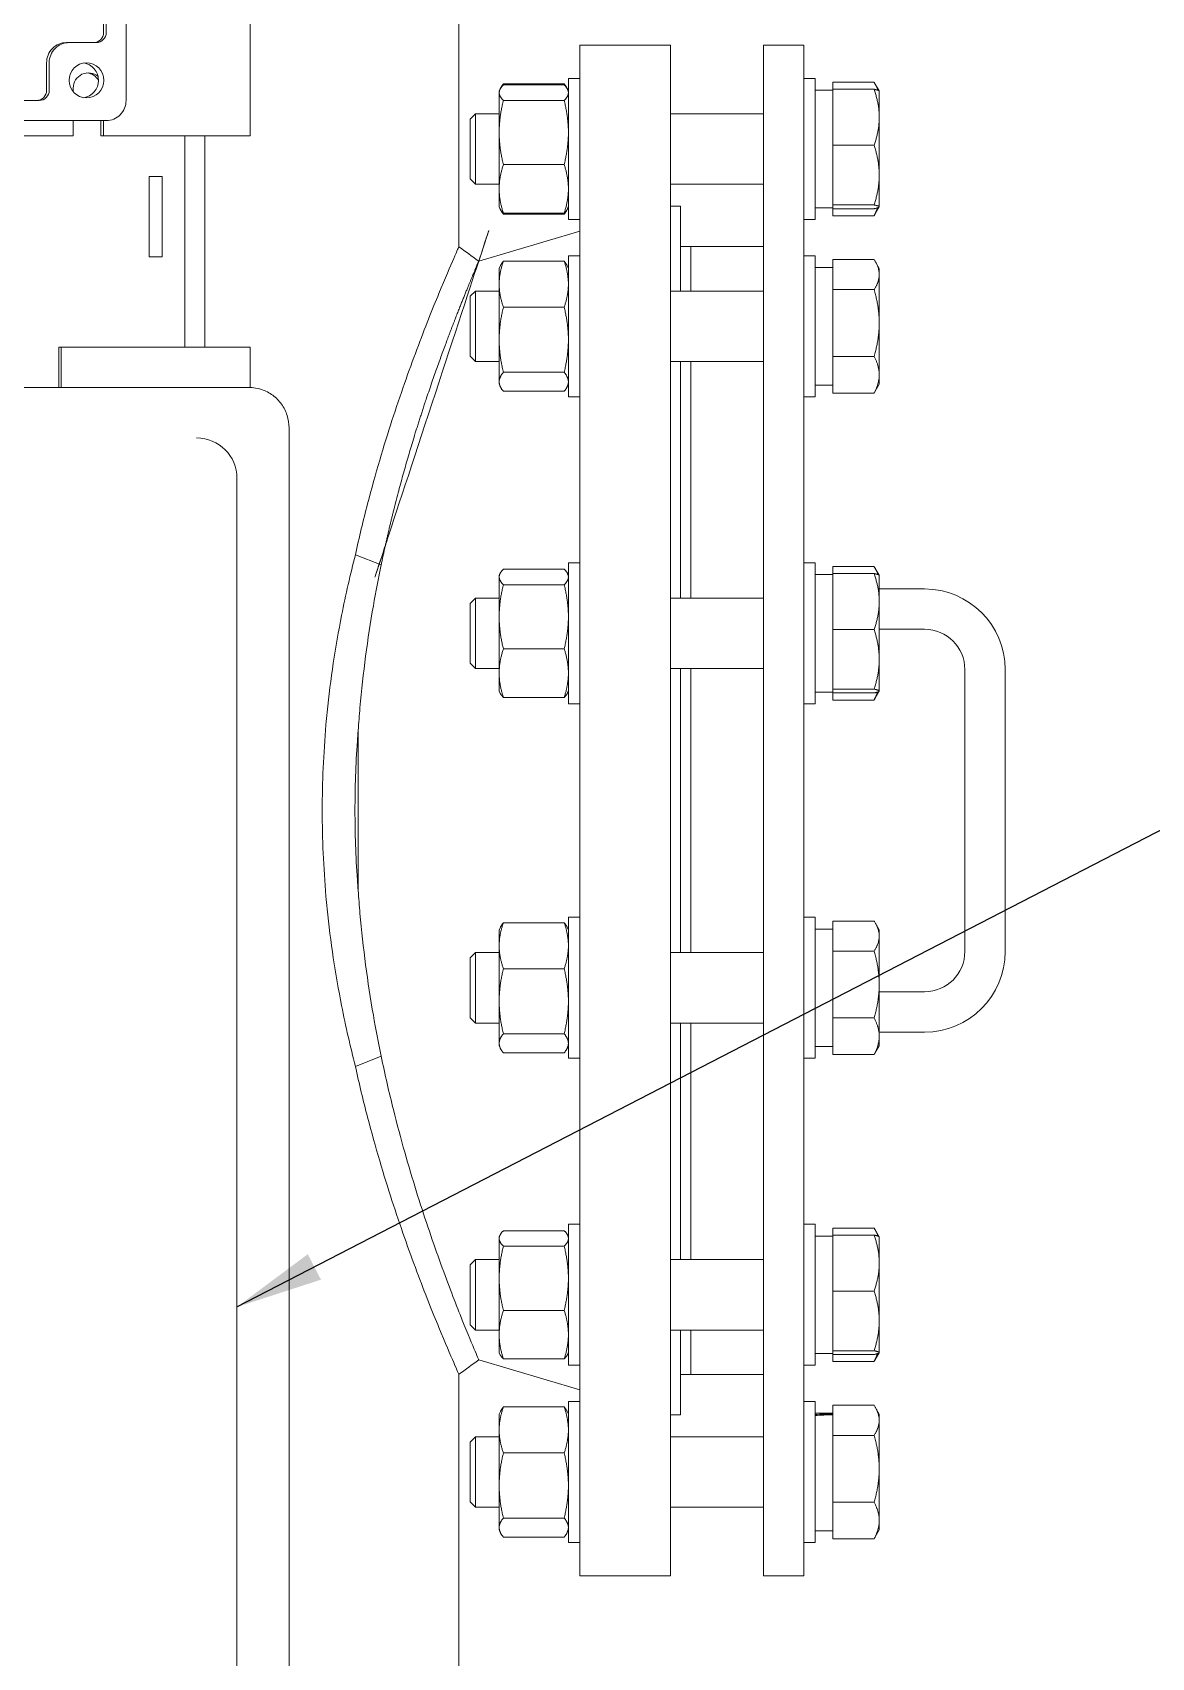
# Model space of a CAD drawing. Header units: inches. Extents: x 14 to 368, y 5 to 236.
# Drawn here: x 83.44 to 97.33, y 79.06 to 99.23 of the extents above; entities that cross this region are included whole.
import ezdxf

# ---------------------------------------------------------------- set-up
doc = ezdxf.new("R2010")
doc.units = ezdxf.units.IN
doc.header["$LTSCALE"] = 11
doc.header["$MEASUREMENT"] = 0
doc.layers.add('Symbol', color=7, linetype='Continuous', lineweight=25)
doc.layers.add('Visible (ANSI)', color=7, linetype='Continuous', lineweight=50)
doc.styles.add('Standard D-E', font='arial.ttf')
doc.dimstyles.new('in [mm] D-E NeptuneBenson$7', dxfattribs={"dimscale": 11, "dimtxt": 0.15, "dimasz": 0.098425, "dimexe": 0.125, "dimexo": 0.063, "dimgap": 0.031496, "dimtad": 0, "dimtih": 1, "dimtoh": 1, "dimdec": 4, "dimrnd": 1e-08, "dimzin": 3, "dimdsep": 46, "dimlunit": 5, "dimtxsty": 'Standard D-E', "dimcen": 0.09, "dimdle": 0.393701, "dimclrd": 256, "dimclre": 256, "dimclrt": 256, "dimadec": 1, "dimazin": 1, "dimtfac": 1, "dimtofl": 0, "dimtmove": 0, "dimatfit": 3, "dimfxl": 1, "dimfrac": 1, "dimtolj": 1, "dimtzin": 4, "dimlwd": -1, "dimlwe": -1, "dimarcsym": 0})

msp = doc.modelspace()

# ---------------------------------------------------------------- linework, layer by layer
at = {"layer": 'Visible (ANSI)', "linetype": 'Continuous', "lineweight": 18}
for p, q in [((88.731663, 96.567523), (88.731663, 108.326201)), ((84.600661, 105.88301), (84.600661, 98.38301)), ((84.321866, 99.22676), (84.321866, 105.03926)), ((84.354425, 105.03926), (84.354425, 99.22676)), ((86.141377, 97.94551), (86.141377, 100.44551)), ((83.860271, 99.10176), (83.89283, 99.10176)), ((84.231324, 99.10176), (83.89283, 99.10176)), ((90.231408, 80.07051), (90.231408, 99.07051)), ((90.231408, 99.07051), (91.356408, 99.07051)), ((91.356408, 80.07051), (91.356408, 99.07051)), ((92.511408, 99.07051), (92.511408, 80.07051)), ((93.011408, 99.07051), (92.511408, 99.07051)), ((93.011408, 80.07051), (93.011408, 99.07051)), ((83.61407, 98.508045), (83.61407, 98.85176)), ((83.646629, 98.85176), (83.646629, 98.508045)), ((90.090783, 98.65588), (90.090783, 96.90588)), ((90.090783, 98.65588), (90.231408, 98.65588)), ((93.011408, 98.65588), (93.152033, 98.65588)), ((93.152033, 96.90588), (93.152033, 98.65588)), ((83.944801, 98.490522), (83.944801, 98.53551)), ((89.231783, 98.49988), (89.241241, 98.520162)), ((89.231783, 98.49988), (89.231783, 98.480154)), ((89.231783, 98.480154), (89.231783, 97.985662)), ((89.241241, 98.520162), (89.246269, 98.530946)), ((89.28365, 98.588332), (90.038915, 98.588332)), ((89.28365, 98.576723), (90.038915, 98.576723)), ((90.081325, 98.520162), (90.076296, 98.530946)), ((90.090783, 98.49988), (90.081325, 98.520162)), ((93.371033, 98.51038), (93.152033, 98.51038)), ((93.371033, 98.521779), (93.371033, 98.609514)), ((93.371033, 98.609514), (93.884961, 98.609514)), ((93.371033, 98.278999), (93.371033, 98.521779)), ((93.371033, 98.521779), (93.884961, 98.521779)), ((93.948503, 98.500764), (93.899286, 98.586009)), ((93.949158, 98.49963), (93.948503, 98.500764)), ((93.949158, 98.174611), (93.949158, 98.49963)), ((83.523528, 98.383045), (81.285219, 98.383045)), ((89.28365, 98.383584), (90.038915, 98.383584)), ((93.371033, 98.278999), (93.371033, 98.070224)), ((84.354459, 98.13301), (81.216301, 98.13301)), ((83.944801, 97.94551), (83.944801, 98.13301)), ((84.286469, 97.94551), (84.286469, 98.13301)), ((84.319028, 98.13301), (84.319028, 97.94551)), ((88.871033, 98.15223), (88.937186, 98.21838)), ((88.871033, 97.40953), (88.871033, 98.15223)), ((88.937186, 98.21838), (88.937186, 97.34338)), ((89.231783, 98.21838), (88.937186, 98.21838)), ((92.511408, 98.21838), (91.356408, 98.21838)), ((93.371033, 97.827443), (93.371033, 98.070224)), ((93.949158, 97.456993), (93.949158, 98.174611)), ((81.216301, 97.94551), (83.944801, 97.94551)), ((84.319028, 97.94551), (84.286469, 97.94551)), ((84.319028, 97.94551), (85.779848, 97.94551)), ((85.330211, 95.32051), (85.330211, 97.94551)), ((85.576413, 97.94551), (85.576413, 95.32051)), ((86.141377, 97.94551), (85.779848, 97.94551)), ((89.231783, 97.985662), (89.231783, 97.286388)), ((93.371033, 97.568381), (93.371033, 97.827443)), ((93.371033, 97.827443), (93.884961, 97.827443)), ((84.887139, 97.44051), (85.048816, 97.44051)), ((84.887139, 97.44051), (84.887139, 96.44051)), ((85.048816, 97.44051), (85.048816, 96.44051)), ((89.28365, 97.58774), (90.038915, 97.58774)), ((93.371033, 97.568381), (93.371033, 97.345605)), ((93.949158, 97.063262), (93.949158, 97.456993)), ((88.871033, 97.40953), (88.937186, 97.34338)), ((89.231783, 97.34338), (88.937186, 97.34338)), ((89.231783, 97.286388), (89.231783, 97.06188)), ((92.511408, 97.34338), (91.356408, 97.34338)), ((93.371033, 97.086543), (93.371033, 97.345605)), ((89.231783, 97.06188), (89.241241, 97.041597)), ((89.241241, 97.041597), (89.246269, 97.030814)), ((90.081325, 97.041597), (90.076296, 97.030814)), ((90.090783, 97.06188), (90.081325, 97.041597)), ((91.356408, 97.07051), (91.481408, 97.07051)), ((91.481408, 96.018418), (91.481408, 97.07051)), ((93.371033, 97.05138), (93.152033, 97.05138)), ((93.371033, 97.070262), (93.371033, 97.086543)), ((93.371033, 97.086543), (93.884961, 97.086543)), ((93.371033, 97.070262), (93.371033, 97.05138)), ((93.371033, 97.03998), (93.371033, 97.05138)), ((93.371033, 97.03998), (93.884961, 97.03998)), ((93.371033, 96.952246), (93.371033, 97.03998)), ((93.948503, 97.060996), (93.899286, 96.97575)), ((93.949158, 97.06213), (93.948503, 97.060996)), ((93.949158, 97.06213), (93.949158, 97.063262)), ((89.28365, 96.985036), (90.038915, 96.985036)), ((89.28365, 96.973428), (90.038915, 96.973428)), ((90.090783, 96.90588), (90.231408, 96.90588)), ((93.011408, 96.90588), (93.152033, 96.90588)), ((93.371033, 96.952246), (93.884961, 96.952246)), ((88.977962, 96.389034), (90.231408, 96.76051)), ((84.887139, 96.44051), (85.048816, 96.44051)), ((90.090783, 96.455918), (90.090783, 94.705918)), ((90.090783, 96.455918), (90.231408, 96.455918)), ((91.481408, 96.57051), (91.611408, 96.57051)), ((91.611408, 96.018418), (91.611408, 96.57051)), ((91.611408, 96.018418), (91.611408, 96.57051)), ((91.611408, 96.57051), (92.511408, 96.57051)), ((93.011408, 96.455918), (93.152033, 96.455918)), ((93.152033, 94.705918), (93.152033, 96.455918)), ((93.371033, 96.278782), (93.371033, 96.409552)), ((93.371033, 96.409552), (93.884961, 96.409552)), ((89.231783, 96.299918), (89.246269, 96.330984)), ((89.231783, 96.299918), (89.231783, 96.102875)), ((89.28365, 96.38837), (90.038915, 96.38837)), ((90.090783, 96.299918), (90.076296, 96.330984)), ((93.371033, 96.310418), (93.152033, 96.310418)), ((93.371033, 96.278782), (93.371033, 96.166329)), ((93.949158, 96.299668), (93.899286, 96.386047)), ((93.949158, 96.222556), (93.949158, 96.299668)), ((93.949158, 95.621243), (93.949158, 96.222556)), ((88.871033, 95.952268), (88.937186, 96.018418)), ((88.937186, 96.018418), (88.937186, 95.143418)), ((89.231783, 96.018418), (88.937186, 96.018418)), ((89.231783, 96.102875), (89.231783, 95.413654)), ((92.511408, 96.018418), (91.356408, 96.018418)), ((93.371033, 96.03556), (93.371033, 96.166329)), ((93.371033, 95.745821), (93.371033, 96.03556)), ((93.371033, 96.03556), (93.884961, 96.03556)), ((88.871033, 95.209568), (88.871033, 95.952268)), ((89.28365, 95.81738), (90.038915, 95.81738)), ((93.371033, 95.745821), (93.371033, 95.496665)), ((93.949158, 94.979605), (93.949158, 95.621243)), ((89.231783, 95.413654), (89.231783, 94.891697)), ((93.371033, 95.206926), (93.371033, 95.496665)), ((83.764521, 95.32051), (83.79708, 95.32051)), ((83.764521, 94.82051), (83.764521, 95.32051)), ((85.779848, 95.32051), (83.79708, 95.32051)), ((83.79708, 95.32051), (83.79708, 94.82051)), ((85.779848, 95.32051), (86.141377, 95.32051)), ((86.141377, 94.820323), (86.141377, 95.32051)), ((88.871033, 95.209568), (88.937186, 95.143418)), ((93.371033, 95.047957), (93.371033, 95.206926)), ((93.371033, 95.206926), (93.884961, 95.206926)), ((89.231783, 95.143418), (88.937186, 95.143418)), ((89.28365, 95.009928), (90.038915, 95.009928)), ((92.511408, 95.143418), (91.356408, 95.143418)), ((91.481408, 92.207972), (91.481408, 95.143418)), ((91.611408, 92.207972), (91.611408, 95.143418)), ((91.611408, 92.207972), (91.611408, 95.143418)), ((93.371033, 95.047957), (93.371033, 94.911253)), ((86.127804, 94.82051), (71.848091, 94.82051)), ((89.231783, 94.891697), (89.231783, 94.861918)), ((89.231783, 94.861918), (89.246269, 94.830852)), ((90.090783, 94.861918), (90.076296, 94.830852)), ((93.371033, 94.851418), (93.152033, 94.851418)), ((93.371033, 94.752284), (93.371033, 94.911253)), ((93.949158, 94.862168), (93.899286, 94.775788)), ((93.949158, 94.862168), (93.949158, 94.979605)), ((89.28365, 94.773466), (90.038915, 94.773466)), ((90.090783, 94.705918), (90.231408, 94.705918)), ((93.011408, 94.705918), (93.152033, 94.705918)), ((93.371033, 94.752284), (93.884961, 94.752284)), ((86.624006, 94.32051), (86.624006, 77.57051)), ((85.976022, 78.19551), (85.976022, 93.69551)), ((87.44643, 92.745455), (87.76708, 92.619633)), ((90.090783, 92.645472), (90.090783, 90.895472)), ((90.090783, 92.645472), (90.231408, 92.645472)), ((93.011408, 92.645472), (93.152033, 92.645472)), ((93.152033, 90.895472), (93.152033, 92.645472)), ((93.371033, 92.511372), (93.371033, 92.599106)), ((93.371033, 92.599106), (93.884961, 92.599106)), ((93.948503, 92.490356), (93.899286, 92.575602)), ((89.231783, 92.489472), (89.241241, 92.509755)), ((89.231783, 92.489472), (89.231783, 92.469746)), ((89.231783, 92.469746), (89.231783, 91.975254)), ((89.28365, 92.566316), (90.038915, 92.566316)), ((89.28365, 92.373176), (90.038915, 92.373176)), ((90.090783, 92.489472), (90.081325, 92.509755)), ((93.371033, 92.499972), (93.152033, 92.499972)), ((93.371033, 92.268591), (93.371033, 92.511372)), ((93.371033, 92.511372), (93.884961, 92.511372)), ((93.949158, 92.489222), (93.948503, 92.490356)), ((93.949158, 92.164203), (93.949158, 92.489222)), ((88.871033, 92.141822), (88.937186, 92.207972)), ((88.937186, 92.207972), (88.937186, 91.332972)), ((89.231783, 92.207972), (88.937186, 92.207972)), ((92.511408, 92.207972), (91.356408, 92.207972)), ((93.371033, 92.268591), (93.371033, 92.059816)), ((93.949158, 92.32051), (94.511408, 92.32051)), ((88.871033, 91.399122), (88.871033, 92.141822)), ((89.231783, 91.975254), (89.231783, 91.275981)), ((93.371033, 91.817035), (93.371033, 92.059816)), ((93.949158, 91.446586), (93.949158, 92.164203)), ((93.371033, 91.557974), (93.371033, 91.817035)), ((93.371033, 91.817035), (93.884961, 91.817035)), ((93.949158, 91.82051), (94.511408, 91.82051)), ((89.28365, 91.577333), (90.038915, 91.577333)), ((88.871033, 91.399122), (88.937186, 91.332972)), ((93.371033, 91.557974), (93.371033, 91.335198)), ((93.949158, 91.052854), (93.949158, 91.446586)), ((89.231783, 91.332972), (88.937186, 91.332972)), ((89.231783, 91.275981), (89.231783, 91.051472)), ((92.511408, 91.332972), (91.356408, 91.332972)), ((91.481408, 87.808048), (91.481408, 91.332972)), ((91.611408, 87.808048), (91.611408, 91.332972)), ((91.611408, 87.808048), (91.611408, 91.332972)), ((93.371033, 91.076136), (93.371033, 91.335198)), ((95.011408, 91.32051), (95.011408, 87.82051)), ((95.511408, 91.32051), (95.511408, 87.82051)), ((89.231783, 91.051472), (89.241241, 91.031189)), ((89.28365, 90.974629), (90.038915, 90.974629)), ((90.090783, 91.051472), (90.081325, 91.031189)), ((93.371033, 91.040972), (93.152033, 91.040972)), ((93.371033, 91.059855), (93.371033, 91.076136)), ((93.371033, 91.076136), (93.884961, 91.076136)), ((93.371033, 91.059855), (93.371033, 91.040972)), ((93.371033, 91.029573), (93.371033, 91.040972)), ((93.371033, 91.029573), (93.884961, 91.029573)), ((93.371033, 90.941838), (93.371033, 91.029573)), ((93.948503, 91.050588), (93.899286, 90.965343)), ((93.949158, 91.051722), (93.948503, 91.050588)), ((93.949158, 91.051722), (93.949158, 91.052854)), ((90.090783, 90.895472), (90.231408, 90.895472)), ((93.011408, 90.895472), (93.152033, 90.895472)), ((93.371033, 90.941838), (93.884961, 90.941838)), ((87.481408, 88.576982), (87.481408, 90.564039)), ((89.28365, 88.178), (90.038915, 88.178)), ((90.090783, 88.245548), (90.090783, 86.495548)), ((90.090783, 88.245548), (90.231408, 88.245548)), ((93.011408, 88.245548), (93.152033, 88.245548)), ((93.152033, 86.495548), (93.152033, 88.245548)), ((93.371033, 88.068413), (93.371033, 88.199182)), ((93.371033, 88.199182), (93.884961, 88.199182)), ((93.949158, 88.089298), (93.899286, 88.175678)), ((89.231783, 88.089548), (89.246269, 88.120614)), ((89.231783, 88.089548), (89.231783, 87.892505)), ((90.090783, 88.089548), (90.076296, 88.120614)), ((93.371033, 88.100048), (93.152033, 88.100048)), ((93.371033, 88.068413), (93.371033, 87.95596)), ((93.371033, 87.82519), (93.371033, 87.95596)), ((93.949158, 88.012186), (93.949158, 88.089298)), ((93.949158, 87.410873), (93.949158, 88.012186)), ((88.871033, 87.741898), (88.937186, 87.808048)), ((88.871033, 86.999198), (88.871033, 87.741898)), ((88.937186, 87.808048), (88.937186, 86.933048)), ((89.231783, 87.808048), (88.937186, 87.808048)), ((89.231783, 87.892505), (89.231783, 87.203285)), ((92.511408, 87.808048), (91.356408, 87.808048)), ((93.371033, 87.535451), (93.371033, 87.82519)), ((93.371033, 87.82519), (93.884961, 87.82519)), ((89.28365, 87.607011), (90.038915, 87.607011)), ((93.371033, 87.535451), (93.371033, 87.286295)), ((93.949158, 86.769235), (93.949158, 87.410873)), ((89.231783, 87.203285), (89.231783, 86.681328)), ((93.371033, 86.996556), (93.371033, 87.286295)), ((94.511408, 87.32051), (93.949158, 87.32051)), ((88.871033, 86.999198), (88.937186, 86.933048)), ((89.231783, 86.933048), (88.937186, 86.933048)), ((92.511408, 86.933048), (91.356408, 86.933048)), ((91.481408, 83.997603), (91.481408, 86.933048)), ((91.611408, 83.997603), (91.611408, 86.933048)), ((91.611408, 83.997603), (91.611408, 86.933048)), ((93.371033, 86.837587), (93.371033, 86.996556)), ((93.371033, 86.996556), (93.884961, 86.996556)), ((89.28365, 86.799559), (90.038915, 86.799559)), ((93.371033, 86.837587), (93.371033, 86.700884)), ((94.511408, 86.82051), (93.949158, 86.82051)), ((93.949158, 86.651798), (93.949158, 86.769235)), ((89.231783, 86.681328), (89.231783, 86.651548)), ((89.231783, 86.651548), (89.246269, 86.620482)), ((89.28365, 86.563097), (90.038915, 86.563097)), ((90.090783, 86.651548), (90.076296, 86.620482)), ((93.371033, 86.641048), (93.152033, 86.641048)), ((93.371033, 86.541915), (93.371033, 86.700884)), ((93.371033, 86.541915), (93.884961, 86.541915)), ((93.949158, 86.651798), (93.899286, 86.565419)), ((87.44643, 86.395565), (87.76708, 86.521388)), ((90.090783, 86.495548), (90.231408, 86.495548)), ((93.011408, 86.495548), (93.152033, 86.495548)), ((89.28365, 84.355946), (90.038915, 84.355946)), ((90.090783, 84.435103), (90.090783, 82.685103)), ((90.090783, 84.435103), (90.231408, 84.435103)), ((93.011408, 84.435103), (93.152033, 84.435103)), ((93.152033, 82.685103), (93.152033, 84.435103)), ((93.371033, 84.301002), (93.371033, 84.388736)), ((93.371033, 84.388736), (93.884961, 84.388736)), ((93.948503, 84.279986), (93.899286, 84.365232)), ((89.231783, 84.279103), (89.241241, 84.299385)), ((89.231783, 84.279103), (89.231783, 84.259376)), ((89.231783, 84.259376), (89.231783, 83.764885)), ((89.28365, 84.162807), (90.038915, 84.162807)), ((90.090783, 84.279103), (90.081325, 84.299385)), ((93.371033, 84.289603), (93.152033, 84.289603)), ((93.371033, 84.058222), (93.371033, 84.301002)), ((93.371033, 84.301002), (93.884961, 84.301002)), ((93.949158, 84.278853), (93.948503, 84.279986)), ((93.949158, 83.953834), (93.949158, 84.278853)), ((88.871033, 83.931453), (88.937186, 83.997603)), ((88.871033, 83.188753), (88.871033, 83.931453)), ((88.937186, 83.997603), (88.937186, 83.122603)), ((89.231783, 83.997603), (88.937186, 83.997603)), ((92.511408, 83.997603), (91.356408, 83.997603)), ((93.371033, 84.058222), (93.371033, 83.849446)), ((93.949158, 83.236216), (93.949158, 83.953834)), ((89.231783, 83.764885), (89.231783, 83.065611)), ((93.371033, 83.606666), (93.371033, 83.849446)), ((93.371033, 83.347604), (93.371033, 83.606666)), ((93.371033, 83.606666), (93.884961, 83.606666)), ((89.28365, 83.366963), (90.038915, 83.366963)), ((93.371033, 83.347604), (93.371033, 83.124828)), ((88.871033, 83.188753), (88.937186, 83.122603)), ((89.231783, 83.122603), (88.937186, 83.122603)), ((92.511408, 83.122603), (91.356408, 83.122603)), ((91.481408, 82.07051), (91.481408, 83.122603)), ((91.611408, 82.57051), (91.611408, 83.122603)), ((91.611408, 82.57051), (91.611408, 83.122603)), ((93.371033, 82.865766), (93.371033, 83.124828)), ((93.949158, 82.842485), (93.949158, 83.236216)), ((89.231783, 83.065611), (89.231783, 82.841103)), ((88.977962, 82.751986), (90.231408, 82.38051)), ((89.231783, 82.841103), (89.241241, 82.82082)), ((89.28365, 82.764259), (90.038915, 82.764259)), ((90.090783, 82.841103), (90.081325, 82.82082)), ((93.371033, 82.830603), (93.152033, 82.830603)), ((93.371033, 82.849485), (93.371033, 82.865766)), ((93.371033, 82.865766), (93.884961, 82.865766)), ((93.371033, 82.849485), (93.371033, 82.830603)), ((93.371033, 82.819203), (93.371033, 82.830603)), ((93.371033, 82.731469), (93.371033, 82.819203)), ((93.371033, 82.819203), (93.884961, 82.819203)), ((93.371033, 82.731469), (93.884961, 82.731469)), ((93.948503, 82.840219), (93.899286, 82.754973)), ((93.949158, 82.841353), (93.948503, 82.840219)), ((93.949158, 82.841353), (93.949158, 82.842485)), ((88.731663, 59.311206), (88.731663, 82.573498)), ((90.090783, 82.685103), (90.231408, 82.685103)), ((91.481408, 82.57051), (91.611408, 82.57051)), ((91.611408, 82.57051), (92.511408, 82.57051)), ((93.011408, 82.685103), (93.152033, 82.685103)), ((89.231783, 82.079141), (89.246269, 82.110207)), ((89.28365, 82.167593), (90.038915, 82.167593)), ((90.090783, 82.079141), (90.076296, 82.110207)), ((90.090783, 82.235141), (90.090783, 80.485141)), ((90.090783, 82.235141), (90.231408, 82.235141)), ((93.011408, 82.235141), (93.152033, 82.235141)), ((93.152033, 80.485141), (93.152033, 82.235141)), ((93.371033, 82.089641), (93.152033, 82.089641)), ((93.371033, 82.058005), (93.371033, 82.188774)), ((93.371033, 82.188774), (93.884961, 82.188774)), ((93.949158, 82.078891), (93.899286, 82.16527)), ((89.231783, 82.079141), (89.231783, 81.882098)), ((91.356408, 82.07051), (91.481408, 82.07051)), ((93.371033, 82.058005), (93.371033, 81.945552)), ((93.371033, 81.814783), (93.371033, 81.945552)), ((93.949158, 82.001779), (93.949158, 82.078891)), ((93.949158, 81.400466), (93.949158, 82.001779)), ((88.871033, 81.731491), (88.937186, 81.797641)), ((88.871033, 80.988791), (88.871033, 81.731491)), ((88.937186, 81.797641), (88.937186, 80.922641)), ((89.231783, 81.797641), (88.937186, 81.797641)), ((89.231783, 81.882098), (89.231783, 81.192877)), ((92.511408, 81.797641), (91.356408, 81.797641)), ((93.371033, 81.525044), (93.371033, 81.814783)), ((93.371033, 81.814783), (93.884961, 81.814783)), ((89.28365, 81.596603), (90.038915, 81.596603)), ((93.371033, 81.525044), (93.371033, 81.275888)), ((93.949158, 80.758828), (93.949158, 81.400466)), ((89.231783, 81.192877), (89.231783, 80.67092)), ((93.371033, 80.986149), (93.371033, 81.275888)), ((88.871033, 80.988791), (88.937186, 80.922641)), ((89.231783, 80.922641), (88.937186, 80.922641)), ((92.511408, 80.922641), (91.356408, 80.922641)), ((93.371033, 80.827179), (93.371033, 80.986149)), ((93.371033, 80.986149), (93.884961, 80.986149)), ((89.28365, 80.789151), (90.038915, 80.789151)), ((93.371033, 80.827179), (93.371033, 80.690476)), ((93.371033, 80.531507), (93.371033, 80.690476)), ((93.949158, 80.641391), (93.949158, 80.758828)), ((89.231783, 80.67092), (89.231783, 80.641141)), ((89.231783, 80.641141), (89.246269, 80.610075)), ((89.28365, 80.552689), (90.038915, 80.552689)), ((90.090783, 80.641141), (90.076296, 80.610075)), ((90.090783, 80.485141), (90.231408, 80.485141)), ((93.011408, 80.485141), (93.152033, 80.485141)), ((93.371033, 80.630641), (93.152033, 80.630641)), ((93.371033, 80.531507), (93.884961, 80.531507)), ((93.949158, 80.641391), (93.899286, 80.555011)), ((90.231408, 80.07051), (91.356408, 80.07051)), ((93.011408, 80.07051), (92.511408, 80.07051))]:
    msp.add_line(p, q, dxfattribs=at)
for centre, radius, start, end in [((85.476022, 93.69551), 0.5, 0, 90), ((94.511408, 91.32051), 1, 0, 90), ((94.511408, 91.32051), 0.5, 0, 90), ((94.511408, 87.82051), 1, 270, 0), ((94.511408, 87.82051), 0.5, 270, 0)]:
    msp.add_arc(centre, radius, start, end, dxfattribs=at)
for centre, major_axis, ratio, start_param, end_param in [((80.969148, 101.132975), (0, 2.8125), 0.984807753, 3.61752935, 8.948841265), ((80.980001, 101.132975), (0, -2.625), 0.984807753, 0.11834321, 6.21054603), ((83.860271, 98.85176), (0, 0.25), 0.984807753, 0, 1.570796327), ((83.89283, 98.85176), (0, 0.25), 0.984807753, 0, 1.570796327), ((84.198765, 99.22676), (0, -0.125), 0.984807753, 0, 1.570796327), ((84.231324, 99.22676), (0, -0.125), 0.984807753, 0, 1.570796327), ((84.043139, 98.63301), (0, -0.21875), 0.984807753, 0.151718801, 2.989873852), ((84.131915, 98.53551), (0, 0.19), 0.984807753, 5.575421558, 7.853981634), ((84.099355, 98.53551), (0, 0.19), 0.984807753, 5.265660424, 6.196071724), ((83.490969, 98.508045), (0, -0.125), 0.984807753, 0, 1.570796327), ((83.523528, 98.508045), (0, -0.125), 0.984807753, 0, 1.570796327), ((84.354459, 98.38301), (0, -0.25), 0.984807753, 0, 1.570796327), ((92.996781, 81.360141), (-4.137091, -0.175324), 0.171163357, 4.614551563, 4.66760093), ((93.307284, 81.360141), (-4.137091, -0.175324), 0.171163357, 4.689726187, 4.74266996)]:
    msp.add_ellipse(centre, major_axis=major_axis, ratio=ratio, start_param=start_param, end_param=end_param, dxfattribs=at)
msp.add_ellipse((84.108257, 98.63301), major_axis=(0, 0.21875), ratio=0.984807753, dxfattribs=at)
for points, weights in [([(89.28365, 98.576723), (89.231783, 98.524972), (89.231783, 98.480154)], [1, 1.0379548493, 1]), ([(89.231783, 98.480154), (89.231783, 98.435335), (89.28365, 98.383584)], [1, 1.0379548493, 1]), ([(89.246269, 98.530946), (89.25897, 98.558183), (89.28365, 98.588332)], [1.01889247474, 1.01770772765, 1]), ([(89.28365, 98.588332), (89.280654, 98.579494), (89.277842, 98.57079)], [1, 1.00211661618, 1.00399715902]), ([(90.044723, 98.57079), (90.041911, 98.579494), (90.038915, 98.588332)], [1.00399715902, 1.00211661618, 1]), ([(90.038915, 98.588332), (90.063595, 98.558183), (90.076296, 98.530946)], [1, 1.01770772765, 1.01889247474]), ([(90.090783, 98.480154), (90.090783, 98.524972), (90.038915, 98.576723)], [1, 1.0379548493, 1]), ([(90.038915, 98.383584), (90.090783, 98.435335), (90.090783, 98.480154)], [1, 1.0379548493, 1]), ([(93.934519, 98.509303), (93.91881, 98.556676), (93.884961, 98.609514)], [1.02385469408, 1.02721658286, 1.01001874936]), ([(93.949158, 98.174611), (93.949158, 98.335732), (93.884961, 98.521779)], [1, 1.04314139574, 1.01001874936]), ([(93.884961, 98.521779), (93.942867, 98.510525), (93.948503, 98.500764)], [1.01001874936, 1.03980003361, 1.00792797811]), ([(89.28365, 98.383584), (89.231783, 98.170338), (89.231783, 97.985662)], [1, 1.0379548493, 1]), ([(90.090783, 97.985662), (90.090783, 98.170338), (90.038915, 98.383584)], [1, 1.0379548493, 1]), ([(93.884961, 97.827443), (93.949158, 98.01349), (93.949158, 98.174611)], [1.01001874936, 1.04314139574, 1]), ([(89.231783, 97.985662), (89.231783, 97.800986), (89.28365, 97.58774)], [1, 1.0379548493, 1]), ([(90.038915, 97.58774), (90.090783, 97.800986), (90.090783, 97.985662)], [1, 1.0379548493, 1]), ([(93.949158, 97.456993), (93.949158, 97.62892), (93.884961, 97.827443)], [1, 1.04314139574, 1.01001874936]), ([(89.28365, 97.58774), (89.231783, 97.426246), (89.231783, 97.286388)], [1, 1.0379548493, 1]), ([(90.090783, 97.286388), (90.090783, 97.426246), (90.038915, 97.58774)], [1, 1.0379548493, 1]), ([(93.884961, 97.086543), (93.949158, 97.285067), (93.949158, 97.456993)], [1.01001874936, 1.04314139574, 1]), ([(89.231783, 97.286388), (89.231783, 97.14653), (89.28365, 96.985036)], [1, 1.0379548493, 1]), ([(90.038915, 96.985036), (90.090783, 97.14653), (90.090783, 97.286388)], [1, 1.0379548493, 1]), ([(89.28365, 96.985036), (89.253664, 97.014955), (89.241241, 97.041597)], [1, 1.02159705576, 1.01861581251]), ([(89.24361, 97.036788), (89.256302, 97.006835), (89.28365, 96.973428)], [1.01895290532, 1.01965956375, 1]), ([(90.081325, 97.041597), (90.068901, 97.014955), (90.038915, 96.985036)], [1.01861581251, 1.02159705576, 1]), ([(90.038915, 96.973428), (90.066263, 97.006835), (90.078955, 97.036788)], [1, 1.01965956375, 1.01895290532]), ([(93.949158, 97.063262), (93.949158, 97.074067), (93.884961, 97.086543)], [1, 1.04314139574, 1.01001874936]), ([(93.884961, 97.03998), (93.949158, 97.052457), (93.949158, 97.063262)], [1.01001874936, 1.04314139574, 1]), ([(93.884961, 96.952246), (93.911905, 97.003375), (93.927263, 97.049991)], [1.01001874936, 1.02366103793, 1.02436600927]), ([(93.899286, 96.97575), (93.892604, 96.964176), (93.884961, 96.952246)], [1.01666293934, 1.01385139222, 1.01001874936]), ([(93.949158, 96.222556), (93.949158, 96.309341), (93.884961, 96.409552)], [1, 1.04314139574, 1.01001874936]), ([(89.28365, 96.38837), (89.231783, 96.235373), (89.231783, 96.102875)], [1, 1.0379548493, 1]), ([(89.246269, 96.330984), (89.25897, 96.358221), (89.28365, 96.38837)], [1.01889247474, 1.01770772765, 1]), ([(90.090783, 96.102875), (90.090783, 96.235373), (90.038915, 96.38837)], [1, 1.0379548493, 1]), ([(90.038915, 96.38837), (90.063595, 96.358221), (90.076296, 96.330984)], [1, 1.01770772765, 1.01889247474]), ([(93.884961, 96.03556), (93.949158, 96.135771), (93.949158, 96.222556)], [1.01001874936, 1.04314139574, 1]), ([(89.231783, 96.102875), (89.231783, 95.970376), (89.28365, 95.81738)], [1, 1.0379548493, 1]), ([(90.038915, 95.81738), (90.090783, 95.970376), (90.090783, 96.102875)], [1, 1.0379548493, 1]), ([(93.949158, 95.621243), (93.949158, 95.813528), (93.884961, 96.03556)], [1, 1.04314139574, 1.01001874936]), ([(89.28365, 95.81738), (89.231783, 95.601024), (89.231783, 95.413654)], [1, 1.0379548493, 1]), ([(90.090783, 95.413654), (90.090783, 95.601024), (90.038915, 95.81738)], [1, 1.0379548493, 1]), ([(93.884961, 95.206926), (93.949158, 95.428958), (93.949158, 95.621243)], [1.01001874936, 1.04314139574, 1]), ([(89.231783, 95.413654), (89.231783, 95.226284), (89.28365, 95.009928)], [1, 1.0379548493, 1]), ([(90.038915, 95.009928), (90.090783, 95.226284), (90.090783, 95.413654)], [1, 1.0379548493, 1]), ([(93.949158, 94.979605), (93.949158, 95.085105), (93.884961, 95.206926)], [1, 1.04314139574, 1.01001874936]), ([(89.28365, 95.009928), (89.231783, 94.946568), (89.231783, 94.891697)], [1, 1.0379548493, 1]), ([(90.090783, 94.891697), (90.090783, 94.946568), (90.038915, 95.009928)], [1, 1.0379548493, 1]), ([(89.231783, 94.891697), (89.231783, 94.836826), (89.28365, 94.773466)], [1, 1.0379548493, 1]), ([(90.038915, 94.773466), (90.090783, 94.836826), (90.090783, 94.891697)], [1, 1.0379548493, 1]), ([(93.884961, 94.752284), (93.949158, 94.874105), (93.949158, 94.979605)], [1.01001874936, 1.04314139574, 1]), ([(93.899286, 94.775788), (93.892604, 94.764215), (93.884961, 94.752284)], [1.01666293934, 1.01385139222, 1.01001874936]), ([(93.934519, 92.498895), (93.91881, 92.546268), (93.884961, 92.599106)], [1.02385469408, 1.02721658286, 1.01001874936]), ([(89.28365, 92.566316), (89.231783, 92.514564), (89.231783, 92.469746)], [1, 1.0379548493, 1]), ([(89.231783, 92.469746), (89.231783, 92.424928), (89.28365, 92.373176)], [1, 1.0379548493, 1]), ([(89.28365, 92.373176), (89.231783, 92.15993), (89.231783, 91.975254)], [1, 1.0379548493, 1]), ([(90.090783, 92.469746), (90.090783, 92.514564), (90.038915, 92.566316)], [1, 1.0379548493, 1]), ([(90.038915, 92.373176), (90.090783, 92.424928), (90.090783, 92.469746)], [1, 1.0379548493, 1]), ([(90.090783, 91.975254), (90.090783, 92.15993), (90.038915, 92.373176)], [1, 1.0379548493, 1]), ([(93.949158, 92.164203), (93.949158, 92.325325), (93.884961, 92.511372)], [1, 1.04314139574, 1.01001874936]), ([(93.884961, 92.511372), (93.942867, 92.500118), (93.948503, 92.490356)], [1.01001874936, 1.03980003361, 1.00792797811]), ([(89.231783, 91.975254), (89.231783, 91.790578), (89.28365, 91.577333)], [1, 1.0379548493, 1]), ([(90.038915, 91.577333), (90.090783, 91.790578), (90.090783, 91.975254)], [1, 1.0379548493, 1]), ([(93.884961, 91.817035), (93.949158, 92.003082), (93.949158, 92.164203)], [1.01001874936, 1.04314139574, 1]), ([(93.949158, 91.446586), (93.949158, 91.618512), (93.884961, 91.817035)], [1, 1.04314139574, 1.01001874936]), ([(89.28365, 91.577333), (89.231783, 91.415839), (89.231783, 91.275981)], [1, 1.0379548493, 1]), ([(90.090783, 91.275981), (90.090783, 91.415839), (90.038915, 91.577333)], [1, 1.0379548493, 1]), ([(93.884961, 91.076136), (93.949158, 91.274659), (93.949158, 91.446586)], [1.01001874936, 1.04314139574, 1]), ([(89.231783, 91.275981), (89.231783, 91.136123), (89.28365, 90.974629)], [1, 1.0379548493, 1]), ([(90.038915, 90.974629), (90.090783, 91.136123), (90.090783, 91.275981)], [1, 1.0379548493, 1]), ([(89.28365, 90.974629), (89.253664, 91.004548), (89.241241, 91.031189)], [1, 1.02159705576, 1.01861581251]), ([(90.081325, 91.031189), (90.068901, 91.004548), (90.038915, 90.974629)], [1.01861581251, 1.02159705576, 1]), ([(93.949158, 91.052854), (93.949158, 91.063659), (93.884961, 91.076136)], [1, 1.04314139574, 1.01001874936]), ([(93.884961, 91.029573), (93.949158, 91.042049), (93.949158, 91.052854)], [1.01001874936, 1.04314139574, 1]), ([(93.884961, 90.941838), (93.911905, 90.992968), (93.927263, 91.039583)], [1.01001874936, 1.02366103793, 1.02436600927]), ([(93.899286, 90.965343), (93.892604, 90.953769), (93.884961, 90.941838)], [1.01666293934, 1.01385139222, 1.01001874936]), ([(89.28365, 88.178), (89.231783, 88.025004), (89.231783, 87.892505)], [1, 1.0379548493, 1]), ([(89.246269, 88.120614), (89.25897, 88.147852), (89.28365, 88.178)], [1.01889247474, 1.01770772765, 1]), ([(90.090783, 87.892505), (90.090783, 88.025004), (90.038915, 88.178)], [1, 1.0379548493, 1]), ([(90.038915, 88.178), (90.063595, 88.147852), (90.076296, 88.120614)], [1, 1.01770772765, 1.01889247474]), ([(93.949158, 88.012186), (93.949158, 88.098971), (93.884961, 88.199182)], [1, 1.04314139574, 1.01001874936]), ([(93.884961, 87.82519), (93.949158, 87.925401), (93.949158, 88.012186)], [1.01001874936, 1.04314139574, 1]), ([(89.231783, 87.892505), (89.231783, 87.760007), (89.28365, 87.607011)], [1, 1.0379548493, 1]), ([(90.038915, 87.607011), (90.090783, 87.760007), (90.090783, 87.892505)], [1, 1.0379548493, 1]), ([(93.949158, 87.410873), (93.949158, 87.603158), (93.884961, 87.82519)], [1, 1.04314139574, 1.01001874936]), ([(89.28365, 87.607011), (89.231783, 87.390654), (89.231783, 87.203285)], [1, 1.0379548493, 1]), ([(90.090783, 87.203285), (90.090783, 87.390654), (90.038915, 87.607011)], [1, 1.0379548493, 1]), ([(93.884961, 86.996556), (93.949158, 87.218588), (93.949158, 87.410873)], [1.01001874936, 1.04314139574, 1]), ([(89.231783, 87.203285), (89.231783, 87.015915), (89.28365, 86.799559)], [1, 1.0379548493, 1]), ([(90.038915, 86.799559), (90.090783, 87.015915), (90.090783, 87.203285)], [1, 1.0379548493, 1]), ([(93.949158, 86.769235), (93.949158, 86.874735), (93.884961, 86.996556)], [1, 1.04314139574, 1.01001874936]), ([(89.28365, 86.799559), (89.231783, 86.736199), (89.231783, 86.681328)], [1, 1.0379548493, 1]), ([(90.090783, 86.681328), (90.090783, 86.736199), (90.038915, 86.799559)], [1, 1.0379548493, 1]), ([(93.884961, 86.541915), (93.949158, 86.663735), (93.949158, 86.769235)], [1.01001874936, 1.04314139574, 1]), ([(89.231783, 86.681328), (89.231783, 86.626456), (89.28365, 86.563097)], [1, 1.0379548493, 1]), ([(90.038915, 86.563097), (90.090783, 86.626456), (90.090783, 86.681328)], [1, 1.0379548493, 1]), ([(93.899286, 86.565419), (93.892604, 86.553845), (93.884961, 86.541915)], [1.01666293934, 1.01385139222, 1.01001874936]), ([(89.28365, 84.355946), (89.231783, 84.304195), (89.231783, 84.259376)], [1, 1.0379548493, 1]), ([(90.090783, 84.259376), (90.090783, 84.304195), (90.038915, 84.355946)], [1, 1.0379548493, 1]), ([(93.934519, 84.288526), (93.91881, 84.335899), (93.884961, 84.388736)], [1.02385469408, 1.02721658286, 1.01001874936]), ([(89.231783, 84.259376), (89.231783, 84.214558), (89.28365, 84.162807)], [1, 1.0379548493, 1]), ([(89.28365, 84.162807), (89.231783, 83.949561), (89.231783, 83.764885)], [1, 1.0379548493, 1]), ([(90.038915, 84.162807), (90.090783, 84.214558), (90.090783, 84.259376)], [1, 1.0379548493, 1]), ([(90.090783, 83.764885), (90.090783, 83.949561), (90.038915, 84.162807)], [1, 1.0379548493, 1]), ([(93.949158, 83.953834), (93.949158, 84.114955), (93.884961, 84.301002)], [1, 1.04314139574, 1.01001874936]), ([(93.884961, 84.301002), (93.942867, 84.289748), (93.948503, 84.279986)], [1.01001874936, 1.03980003361, 1.00792797811]), ([(93.884961, 83.606666), (93.949158, 83.792713), (93.949158, 83.953834)], [1.01001874936, 1.04314139574, 1]), ([(89.231783, 83.764885), (89.231783, 83.580209), (89.28365, 83.366963)], [1, 1.0379548493, 1]), ([(90.038915, 83.366963), (90.090783, 83.580209), (90.090783, 83.764885)], [1, 1.0379548493, 1]), ([(93.949158, 83.236216), (93.949158, 83.408142), (93.884961, 83.606666)], [1, 1.04314139574, 1.01001874936]), ([(89.28365, 83.366963), (89.231783, 83.205469), (89.231783, 83.065611)], [1, 1.0379548493, 1]), ([(90.090783, 83.065611), (90.090783, 83.205469), (90.038915, 83.366963)], [1, 1.0379548493, 1]), ([(93.884961, 82.865766), (93.949158, 83.06429), (93.949158, 83.236216)], [1.01001874936, 1.04314139574, 1]), ([(89.231783, 83.065611), (89.231783, 82.925753), (89.28365, 82.764259)], [1, 1.0379548493, 1]), ([(90.038915, 82.764259), (90.090783, 82.925753), (90.090783, 83.065611)], [1, 1.0379548493, 1]), ([(89.28365, 82.764259), (89.253664, 82.794178), (89.241241, 82.82082)], [1, 1.02159705576, 1.01861581251]), ([(90.081325, 82.82082), (90.068901, 82.794178), (90.038915, 82.764259)], [1.01861581251, 1.02159705576, 1]), ([(93.949158, 82.842485), (93.949158, 82.85329), (93.884961, 82.865766)], [1, 1.04314139574, 1.01001874936]), ([(93.884961, 82.819203), (93.949158, 82.83168), (93.949158, 82.842485)], [1.01001874936, 1.04314139574, 1]), ([(93.884961, 82.731469), (93.911905, 82.782598), (93.927263, 82.829214)], [1.01001874936, 1.02366103793, 1.02436600927]), ([(93.899286, 82.754973), (93.892604, 82.743399), (93.884961, 82.731469)], [1.01666293934, 1.01385139222, 1.01001874936]), ([(89.28365, 82.167593), (89.231783, 82.014596), (89.231783, 81.882098)], [1, 1.0379548493, 1]), ([(89.246269, 82.110207), (89.25897, 82.137444), (89.28365, 82.167593)], [1.01889247474, 1.01770772765, 1]), ([(90.038915, 82.167593), (90.063595, 82.137444), (90.076296, 82.110207)], [1, 1.01770772765, 1.01889247474]), ([(90.090783, 81.882098), (90.090783, 82.014596), (90.038915, 82.167593)], [1, 1.0379548493, 1]), ([(93.949158, 82.001779), (93.949158, 82.088564), (93.884961, 82.188774)], [1, 1.04314139574, 1.01001874936]), ([(93.884961, 81.814783), (93.949158, 81.914993), (93.949158, 82.001779)], [1.01001874936, 1.04314139574, 1]), ([(89.231783, 81.882098), (89.231783, 81.749599), (89.28365, 81.596603)], [1, 1.0379548493, 1]), ([(90.038915, 81.596603), (90.090783, 81.749599), (90.090783, 81.882098)], [1, 1.0379548493, 1]), ([(93.949158, 81.400466), (93.949158, 81.592751), (93.884961, 81.814783)], [1, 1.04314139574, 1.01001874936]), ([(89.28365, 81.596603), (89.231783, 81.380247), (89.231783, 81.192877)], [1, 1.0379548493, 1]), ([(90.090783, 81.192877), (90.090783, 81.380247), (90.038915, 81.596603)], [1, 1.0379548493, 1]), ([(93.884961, 80.986149), (93.949158, 81.208181), (93.949158, 81.400466)], [1.01001874936, 1.04314139574, 1]), ([(89.231783, 81.192877), (89.231783, 81.005507), (89.28365, 80.789151)], [1, 1.0379548493, 1]), ([(90.038915, 80.789151), (90.090783, 81.005507), (90.090783, 81.192877)], [1, 1.0379548493, 1]), ([(93.949158, 80.758828), (93.949158, 80.864328), (93.884961, 80.986149)], [1, 1.04314139574, 1.01001874936]), ([(89.28365, 80.789151), (89.231783, 80.725791), (89.231783, 80.67092)], [1, 1.0379548493, 1]), ([(90.090783, 80.67092), (90.090783, 80.725791), (90.038915, 80.789151)], [1, 1.0379548493, 1]), ([(93.884961, 80.531507), (93.949158, 80.653328), (93.949158, 80.758828)], [1.01001874936, 1.04314139574, 1]), ([(89.231783, 80.67092), (89.231783, 80.616049), (89.28365, 80.552689)], [1, 1.0379548493, 1]), ([(90.038915, 80.552689), (90.090783, 80.616049), (90.090783, 80.67092)], [1, 1.0379548493, 1]), ([(93.899286, 80.555011), (93.892604, 80.543437), (93.884961, 80.531507)], [1.01666293934, 1.01385139222, 1.01001874936])]:
    msp.add_rational_spline(points, weights, degree=2, dxfattribs=at)
for points, knots in [([(88.977962, 96.389034), (88.977962, 96.389034), (88.973115, 96.377675), (88.953372, 96.331104), (88.938475, 96.295896), (88.879251, 96.154422), (88.820096, 96.011837), (88.672947, 95.641006), (88.584929, 95.412423), (88.397135, 94.891317), (88.29753, 94.598761), (88.107612, 93.988308), (88.010301, 93.649415), (87.865678, 93.070313), (87.814592, 92.848451), (87.76708, 92.619633)], [-25.631031083, -25.631031083, -25.631031082, -25.631031082, -24.01570825, -24.01570825, -22.400385418, -22.400385418, -19.169739754, -19.169739754, -15.939094089, -15.939094089, -12.708448424, -12.708448424, -9.531336318, -9.531336318, -7.68887445, -7.68887445, -7.68887445, -7.68887445]), ([(88.731663, 96.567523), (88.731663, 96.567523), (88.726465, 96.555792), (88.705305, 96.507747), (88.689345, 96.471434), (88.62592, 96.325606), (88.562598, 96.178719), (88.405145, 95.797086), (88.310984, 95.561993), (88.110074, 95.026451), (88.003505, 94.725968), (87.800342, 94.099616), (87.696236, 93.752158), (87.545349, 93.173693), (87.49426, 92.962775), (87.44643, 92.745455)], [-26.301145667, -26.301145667, -26.301145667, -26.301145667, -24.642964268, -24.642964268, -22.984782869, -22.984782869, -19.668420071, -19.668420071, -16.352057272, -16.352057272, -13.035694474, -13.035694474, -9.776770856, -9.776770856, -8.018350953, -8.018350953, -8.018350953, -8.018350953]), ([(86.127804, 94.82051), (86.18017, 94.82051), (86.232523, 94.812081), (86.331905, 94.779292), (86.378913, 94.754944), (86.462959, 94.692939), (86.499986, 94.655299), (86.560616, 94.570562), (86.584216, 94.52348), (86.61591, 94.42443), (86.624006, 94.372472), (86.624006, 94.32051)], [4.71238898, 4.71238898, 4.71238898, 4.71238898, 5.026548246, 5.026548246, 5.340707511, 5.340707511, 5.654866776, 5.654866776, 5.969026042, 5.969026042, 6.283185307, 6.283185307, 6.283185307, 6.283185307]), ([(87.44643, 92.745455), (87.384827, 92.503597), (87.327204, 92.251334), (87.199626, 91.603575), (87.137954, 91.198445), (87.091637, 90.738329), (87.08676, 90.686521), (87.082193, 90.634698)], [4.056801112, 4.056801112, 4.056801112, 4.056801112, 6.089877153, 6.089877153, 9.134815729, 9.134815729, 9.520727188, 9.520727188, 9.520727188, 9.520727188]), ([(87.76708, 92.619633), (87.732719, 92.453809), (87.700218, 92.284354), (87.598815, 91.70206), (87.541655, 91.275522), (87.495352, 90.752638), (87.487916, 90.658305), (87.481408, 90.564039)], [-7.68887445, -7.68887445, -7.68887445, -7.68887445, -6.354224212, -6.354224212, -3.177112106, -3.177112106, -2.478644365, -2.478644365, -2.478644365, -2.478644365]), ([(87.082193, 90.634698), (87.050889, 90.277581), (87.035308, 89.919464), (87.035308, 89.221557), (87.050889, 88.86344), (87.082193, 88.506322)], [9.520727188, 9.520727188, 9.520727188, 9.520727188, 12.179754306, 12.179754306, 14.838781424, 14.838781424, 14.838781424, 14.838781424]), ([(87.481408, 90.564039), (87.477857, 90.519368), (87.474546, 90.47471), (87.451413, 90.138591), (87.441861, 89.848948), (87.441861, 89.292072), (87.451413, 89.002429), (87.474546, 88.666311), (87.477857, 88.621653), (87.481408, 88.576982)], [-10.933203957, -10.933203957, -10.933203957, -10.933203957, -10.608493937, -10.608493937, -8.486795149, -8.486795149, -6.365096362, -6.365096362, -6.040386342, -6.040386342, -6.040386342, -6.040386342]), ([(87.481408, 88.576982), (87.487916, 88.482715), (87.495352, 88.388382), (87.541655, 87.865499), (87.598815, 87.43896), (87.700218, 86.856666), (87.732719, 86.687212), (87.76708, 86.521388)], [-100.045479966, -100.045479966, -100.045479966, -100.045479966, -99.347012224, -99.347012224, -96.169900118, -96.169900118, -94.835249879, -94.835249879, -94.835249879, -94.835249879]), ([(87.082193, 88.506322), (87.08676, 88.454499), (87.091637, 88.402692), (87.137954, 87.942575), (87.199626, 87.537446), (87.327204, 86.889686), (87.384827, 86.637424), (87.44643, 86.395565)], [14.838781424, 14.838781424, 14.838781424, 14.838781424, 15.224692882, 15.224692882, 18.269631458, 18.269631458, 20.302707499, 20.302707499, 20.302707499, 20.302707499]), ([(87.44643, 86.395565), (87.49426, 86.178245), (87.545349, 85.967327), (87.696236, 85.388863), (87.800342, 85.041405), (88.003505, 84.415052), (88.110074, 84.114569), (88.310984, 83.579028), (88.405145, 83.343934), (88.562598, 82.962302), (88.62592, 82.815414), (88.689345, 82.669586), (88.705305, 82.633274), (88.726465, 82.585228), (88.731663, 82.573498), (88.731663, 82.573498)], [-97.186231715, -97.186231715, -97.186231715, -97.186231715, -95.427811812, -95.427811812, -92.168888194, -92.168888194, -88.852525396, -88.852525396, -85.536162597, -85.536162597, -82.219799799, -82.219799799, -80.5616184, -80.5616184, -78.903437001, -78.903437001, -78.903437001, -78.903437001]), ([(87.76708, 86.521388), (87.814592, 86.292569), (87.865678, 86.070707), (88.010301, 85.491606), (88.107612, 85.152713), (88.29753, 84.54226), (88.397135, 84.249703), (88.584929, 83.728597), (88.672947, 83.500014), (88.820096, 83.129183), (88.879251, 82.986598), (88.938475, 82.845124), (88.953372, 82.809916), (88.973115, 82.763346), (88.977962, 82.751986), (88.977962, 82.751986)], [-94.835249879, -94.835249879, -94.835249879, -94.835249879, -92.992788012, -92.992788012, -89.815675906, -89.815675906, -86.585030242, -86.585030242, -83.354384577, -83.354384577, -80.123738912, -80.123738912, -78.50841608, -78.50841608, -76.893093248, -76.893093248, -76.893093248, -76.893093248])]:
    msp.add_open_spline(points, degree=3, knots=knots, dxfattribs=at)
for points in [[(88.731663, 96.567523), (88.813762, 96.508026), (88.895863, 96.448532), (88.977962, 96.389034)], [(88.977962, 82.751986), (88.895863, 82.692489), (88.813762, 82.632995), (88.731663, 82.573498)]]:
    msp.add_open_spline(points, degree=3, dxfattribs=at)

# ---------------------------------------------------------------- leaders
at = {"layer": 'Symbol', "annotation_type": 0, "has_hookline": 1, "hookline_direction": 0, "text_width": 16.825273}
msp.add_leader([(85.976022, 83.408982), (99.985094, 90.642719), (101.067771, 90.642719)], dimstyle='in [mm] D-E NeptuneBenson$7', override={"dimtad": 0}, dxfattribs=at)

doc.saveas('drawing.dxf')
